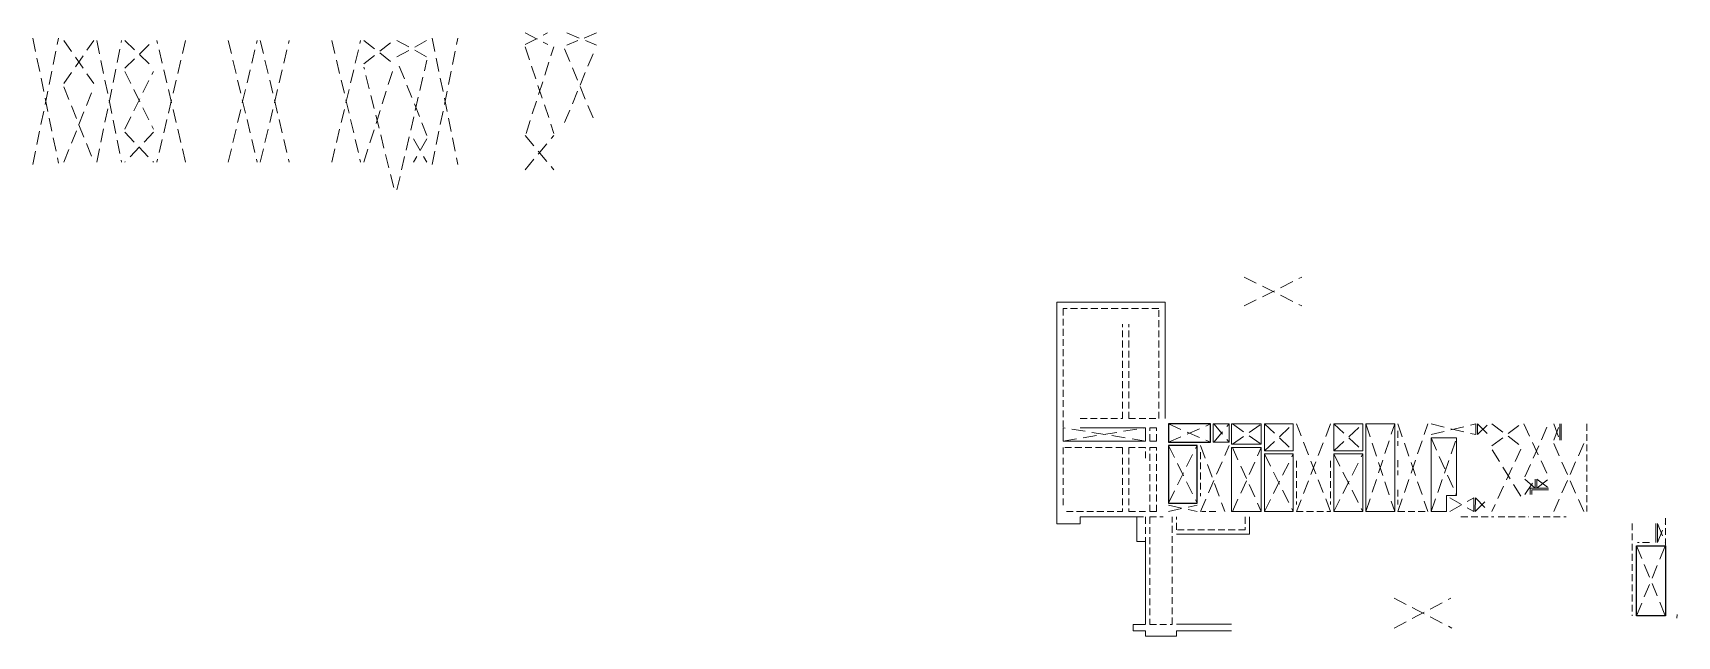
# Model space of a CAD drawing. Header units: millimetres. Extents: x 37900 to 191900, y 7950 to 64400.
import ezdxf

# ---------------------------------------------------------------- set-up
doc = ezdxf.new("R2010")
doc.units = ezdxf.units.MM
doc.header["$MEASUREMENT"] = 0
doc.linetypes.add('DASHED2', pattern=[9.525, 6.35, -3.175])
doc.linetypes.add('HIDDEN2', pattern=[4.7625, 3.175, -1.5875])
doc.layers.add('-L-A_OUTLINE', color=2, linetype='CONTINUOUS')
doc.layers.add('2020-08-31', color=1, linetype='CONTINUOUS', plot=False)
for name, color, linetype, lineweight in [('\\M+3BCB3\\M+3BAF1(\\M+3BFEC\\M+3BFF8)', 6, 'CONTINUOUS', 9), ('NDC_S_BEAM', 3, 'HIDDEN2', 20), ('NDC_S_OPENING', 9, 'DASHED2', 13), ('NDC_S_SLAB', 2, 'CONTINUOUS', 20)]:
    doc.layers.add(name, color=color, linetype=linetype, lineweight=lineweight)

msp = doc.modelspace()

# ---------------------------------------------------------------- linework, layer by layer
at = {"layer": '-L-A_OUTLINE'}
for points in [[(148200, 27800), (144250, 27800), (144250, 26100), (148200, 26100)], [(146950, 25800), (144250, 25800), (144250, 20400), (146950, 20400)]]:
    msp.add_lwpolyline(points, close=True, dxfattribs=at)
at = {"layer": '2020-08-31', "color": 8}
msp.add_lwpolyline([(188100, 16400), (190800, 16400), (190800, 9850), (188100, 9850)], close=True, dxfattribs=at)
at = {"layer": '\\M+3BCB3\\M+3BAF1(\\M+3BFEC\\M+3BFF8)', "color": 1}
for p, q in [((134400, 27450), (134400, 26200)), ((142100, 26200), (142100, 27450))]:
    msp.add_line(p, q, dxfattribs=at)
at = {"layer": '\\M+3BCB3\\M+3BAF1(\\M+3BFEC\\M+3BFF8)', "color": 2}
for p, q in [((142100, 26200), (134400, 26200)), ((142100, 27450), (136000, 27450)), ((151850, 19100), (151850, 17500)), ((151850, 17500), (145000, 17500)), ((145000, 9051), (150150, 9051)), ((145000, 8438), (150150, 8450))]:
    msp.add_line(p, q, dxfattribs=at)
for points in [[(143950, 28301), (143950, 39201), (133800, 39201), (133800, 18450), (136000, 18450), (136000, 19101), (141300, 19100)], [(141300, 19100), (141300, 16800), (142100, 16800), (142100, 9051), (140942, 9050), (140950, 8450), (142100, 8438), (142100, 7950), (145000, 7950), (145000, 8438)]]:
    msp.add_lwpolyline(points, dxfattribs=at)
at = {"layer": 'NDC_S_BEAM', "ltscale": 200}
for p, q in [((143350, 38601), (134400, 38601)), ((134400, 38601), (134400, 26200)), ((143350, 28301), (143350, 38601)), ((139950, 28301), (139950, 37150)), ((140550, 28301), (140550, 37150)), ((140550, 28301), (143350, 28301)), ((183450, 27800), (183450, 19600)), ((143150, 27450), (142500, 27450)), ((142500, 26200), (142500, 27450)), ((143150, 26200), (142500, 26200)), ((143150, 26200), (143150, 27450)), ((165750, 27150), (165750, 25750)), ((134400, 25600), (134400, 19949)), ((139950, 25600), (134400, 25600)), ((139950, 25600), (139950, 19600)), ((140550, 25600), (140550, 19600)), ((142100, 25600), (140550, 25600)), ((142100, 24600), (142100, 25600)), ((143150, 25600), (142500, 25600)), ((142500, 19600), (142500, 25600)), ((143150, 19600), (143150, 25600)), ((146950, 21050), (146950, 25150)), ((147250, 25150), (147250, 21050)), ((156250, 24350), (156250, 20250)), ((159450, 24350), (159450, 20250)), ((165750, 24400), (165750, 23000)), ((165750, 21650), (165750, 20250)), ((134700, 19600), (139950, 19600)), ((140550, 19600), (142100, 19600)), ((141300, 19100), (142100, 19100)), ((142100, 19101), (142100, 9051)), ((142500, 19600), (143150, 19600)), ((142500, 19101), (142500, 9050)), ((142500, 19101), (143750, 19100)), ((144600, 9050), (144600, 19100)), ((145000, 17900), (145000, 19100)), ((148700, 19600), (147350, 19600)), ((151450, 19100), (151450, 17900)), ((156250, 19600), (159450, 19600)), ((165750, 19600), (168550, 19600)), ((171650, 19100), (174733, 19100)), ((175133, 19100), (178017, 19100)), ((178417, 19100), (181500, 19100)), ((187700, 18500), (187700, 9850)), ((190800, 19000), (190800, 9850)), ((151450, 17900), (145000, 17900)), ((189300, 16700), (188200, 16700)), ((191859, 9632), (191900, 9985)), ((142500, 9050), (144600, 9050))]:
    msp.add_line(p, q, dxfattribs=at)
msp.add_lwpolyline([(136000, 28301), (139950, 28301)], dxfattribs=at)
at = {"layer": 'NDC_S_OPENING', "ltscale": 200}
for p, q in [((37900, 63900), (40300, 52200)), ((37900, 52100), (40300, 63900)), ((40800, 63700), (43600, 59650)), ((40800, 59650), (43600, 63700)), ((43900, 63700), (46200, 52300)), ((43900, 52300), (46200, 63700)), ((46500, 63700), (49200, 61100)), ((46500, 61100), (49200, 63700)), ((52200, 52300), (49500, 63700)), ((52200, 63700), (49500, 52300)), ((56200, 63700), (58900, 52300)), ((56200, 52300), (58900, 63700)), ((59200, 63700), (61900, 52300)), ((59200, 52300), (61900, 63700)), ((65900, 63700), (68600, 52300)), ((65900, 52300), (68600, 63700)), ((68900, 63700), (71700, 61500)), ((68900, 61500), (71700, 63700)), ((72000, 63700), (74800, 62150)), ((72000, 62150), (74800, 63700)), ((75300, 63900), (77700, 52100)), ((75300, 52100), (77700, 63900)), ((84000, 64400), (86120, 63300)), ((84000, 63300), (86106, 64400)), ((87898, 64400), (90700, 63250)), ((90700, 64400), (87898, 63250)), ((72000, 49728), (74800, 61850)), ((74800, 54800), (72000, 61850)), ((84000, 63100), (86700, 55000)), ((84087, 55000), (86700, 63100)), ((87700, 62900), (90550, 56000)), ((87700, 56000), (90550, 62900)), ((46500, 60800), (49200, 55400)), ((46500, 55400), (49200, 60800)), ((71700, 49929), (68900, 61200)), ((68900, 52300), (71700, 61200)), ((40800, 59350), (43600, 52300)), ((40800, 52300), (43600, 59350)), ((46500, 55100), (49200, 52300)), ((49200, 55100), (46500, 52300)), ((73550, 54500), (74800, 52300)), ((74800, 54500), (73550, 52300)), ((84000, 54800), (86700, 51600)), ((84000, 51600), (86700, 54800)), ((151350, 41550), (156750, 38850)), ((151350, 38850), (156750, 41550)), ((144250, 27800), (148200, 26100)), ((144250, 26100), (148200, 27800)), ((148500, 26100), (149950, 27800)), ((148500, 27800), (149950, 26100)), ((150250, 25900), (152950, 27800)), ((150250, 27800), (152950, 25900)), ((153250, 25300), (155950, 27800)), ((153250, 27800), (155950, 25300)), ((159450, 19601), (156250, 27801)), ((159450, 27800), (156250, 19601)), ((159750, 25300), (162450, 27800)), ((159750, 27800), (162450, 25300)), ((162750, 19600), (165450, 27800)), ((162750, 27800), (165450, 19600)), ((165750, 27800), (168550, 19600)), ((165750, 19601), (168550, 27800)), ((168850, 26801), (173050, 27800)), ((168850, 27800), (173050, 26801)), ((173200, 27800), (174250, 26801)), ((173200, 26801), (174250, 27800)), ((174550, 25750), (177250, 27801)), ((174551, 27800), (177250, 25750)), ((177550, 27800), (179850, 22851)), ((177650, 22850), (179850, 27800)), ((180350, 27800), (180900, 26271)), ((180350, 26271), (180900, 27800)), ((142100, 26200), (134400, 27450)), ((134400, 26200), (142100, 27450)), ((168850, 19600), (171250, 26500)), ((168850, 26500), (171250, 21100)), ((144250, 20400), (146950, 25800)), ((144250, 25800), (146950, 20400)), ((147250, 25800), (149530, 19600)), ((147250, 19600), (149950, 25800)), ((150250, 19600), (152950, 25600)), ((150250, 25600), (152950, 19600)), ((153250, 19600), (155950, 25000)), ((153250, 25000), (155950, 19600)), ((159750, 19600), (162450, 25000)), ((159750, 25000), (162450, 19600)), ((177250, 25450), (174550, 19601)), ((177250, 21050), (174550, 25450)), ((180350, 19600), (183150, 25971)), ((180350, 25970), (183150, 19601)), ((177650, 22650), (178600, 21801)), ((177650, 21200), (178599, 22650)), ((178750, 21801), (179849, 22650)), ((178751, 22650), (179850, 21801)), ((144250, 19600), (146950, 20200)), ((144250, 20200), (146950, 19600)), ((170600, 19600), (172849, 20900)), ((170601, 20900), (172849, 19601)), ((173000, 19601), (174249, 20900)), ((173001, 20900), (174250, 19600)), ((190050, 18501), (190800, 16701)), ((190050, 16701), (190800, 18500)), ((188100, 16400), (190800, 9850)), ((188100, 9850), (190800, 16400)), ((165400, 8700), (170700, 11500)), ((165400, 11500), (170800, 8700))]:
    msp.add_line(p, q, dxfattribs=at)
at = {"layer": 'NDC_S_SLAB'}
for p, q in [((173047, 27800), (173050, 26801)), ((173200, 26801), (173201, 27800)), ((180900, 27800), (180900, 26271)), ((181050, 26271), (181050, 27800)), ((178300, 21200), (178300, 21651)), ((178300, 21651), (179850, 21651)), ((178599, 22650), (178600, 21801)), ((178750, 21801), (178750, 22651)), ((172849, 20900), (172849, 19601)), ((173000, 19601), (173001, 20900)), ((136000, 19101), (141300, 19100)), ((189900, 18500), (189899, 16701)), ((190050, 16701), (190050, 18501)), ((142100, 9050), (140942, 9050))]:
    msp.add_line(p, q, dxfattribs=at)
for points in [[(148450, 26100), (149950, 26100), (149950, 27800), (148450, 27800)], [(150150, 27800), (152950, 27800), (152950, 25900), (150150, 25900)], [(153250, 27800), (155950, 27800), (155950, 25300), (153250, 25300)], [(159750, 27800), (162450, 27800), (162450, 25300), (159750, 25300)], [(162750, 27800), (165450, 27800), (165450, 19600), (162750, 19600)], [(168850, 26500), (171250, 26500), (171250, 21100), (170300, 21100), (170300, 19600), (168850, 19600)], [(150150, 25600), (152950, 25600), (152950, 19600), (150150, 19600)], [(153250, 25000), (155950, 25000), (155950, 19600), (153250, 19600)], [(159750, 25000), (162450, 25000), (162450, 19600), (159750, 19600)]]:
    msp.add_lwpolyline(points, close=True, dxfattribs=at)
msp.add_lwpolyline([(178150, 21201), (178150, 21801), (179850, 21801)], dxfattribs=at)

doc.saveas('drawing.dxf')
